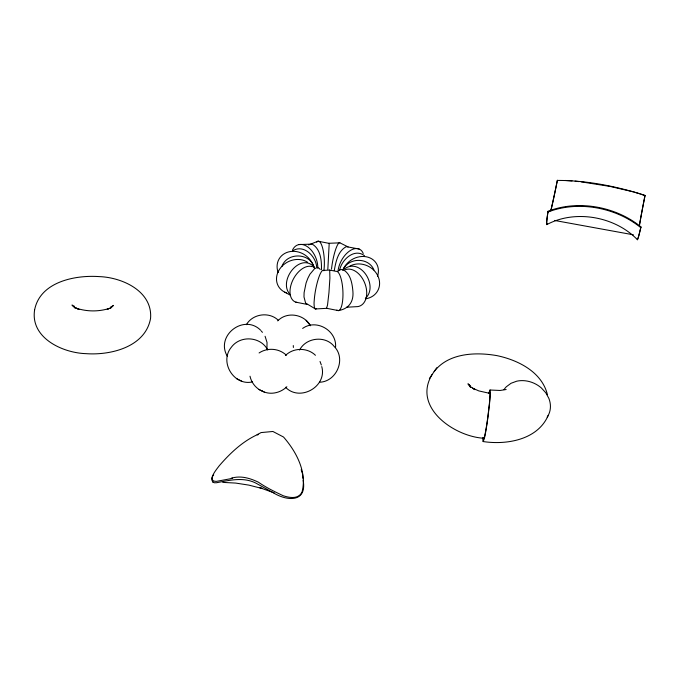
<?xml version="1.0" encoding="UTF-8"?>
<svg xmlns="http://www.w3.org/2000/svg" width="679" height="679" viewBox="0 0 679 679"><rect width="100%" height="100%" fill="white"/><g stroke="black" fill="none" stroke-linecap="round" stroke-linejoin="round"><path stroke-width="1.02" d="M321.439 269.665C321.702 260.753 320.692 249.015 312.153 244.101L298.887 244.584M639.346 225.835A51.307 1.35 -78.6 0 1 643.369 204.014L645.05 195.425C616.922 186.343 586.639 180.334 557.366 180.436L555.6 189.102A53.115 2.02 -79 0 1 550.873 210.677M327.83 269.359L329.196 243.379L317.984 241.206L308.614 244.949M637.394 238.66A52.275 1.375 -78.6 0 0 640.798 227.669L640.942 226.888C615.972 206.526 578.253 199.541 548.046 211.279L547.121 217.518A53.115 2.02 -79 0 0 547.367 223.637M334.263 270.607C335.791 262.009 337.887 251.018 346.315 246.638L359.191 249.049M339.61 270.369C341.299 259.989 354.48 247.682 364.521 255.771M258.02 434.187L257.859 434.908L257.129 434.764C242.182 441.706 229.935 453.394 219.232 465.786C216.974 468.9 206.144 481.318 216.329 481.394L232.235 478.415L232.125 477.991C241.104 475.487 250.195 478.279 258.317 482.149C266.1 487.547 274.698 491.689 283.236 495.746C289.551 497.792 298.463 499.532 302.036 491.961C307.239 472.066 296.29 451.628 283.516 437.021L272.907 431.479L261.05 432.582L257.129 434.764M266.949 349.176L267.025 342.445L265.082 336.266M640.942 226.888L639.66 232.201A51.307 1.35 -78.6 0 1 637.98 238.185M488.812 393.217L489.992 390.009L500.143 390.467L506.152 389.508M432.158 374.477C411.966 407.4 454.599 436.801 484.11 438.261M639.338 225.657A52.275 1.375 -78.6 0 1 644.982 195.628L645.05 195.425M213.69 474.833C210.575 477.744 211.271 483.932 216.559 482.735C230.266 480.112 245.221 476.378 258.147 484.39L272.72 492.402C286.198 501.11 307.256 503.241 303.157 480.214M548.174 415.497C537.666 439.797 506.772 445.135 483.151 441.554A25.666 1.494 -82.6 0 1 482.947 437.446M110.609 308.062L111.483 306.339L110.652 307.833M281.87 266.524C286.945 251.782 310.94 252.647 314.335 268.061M342.785 270.14C348.149 257.434 368.578 256.883 373.934 269.919M246.375 324.689C252.732 313.613 269.47 311.406 278.492 320.471M299.575 350.084C305.94 337.438 325.53 335.205 334.221 346.511C346.434 358.767 336.589 381.827 319.495 382.235M489.245 392.937L489.695 392.25A23.434 1.366 -82.6 0 1 489.287 404.548L487.878 416.6A23.977 1.4 -82.6 0 1 484.492 436.741L483.448 439.313A23.434 1.366 -82.6 0 1 483.244 438.201M434.153 371.566C448.403 352.876 475.843 351.866 497.138 355.669C518.221 360.133 541.91 371.99 547.444 394.703M429.366 378.568L436.758 367.755M483.151 441.554L484.297 438.761A26.26 1.528 -82.6 0 0 488.006 416.685L489.551 403.462A25.675 1.494 -82.6 0 0 489.992 390.009M343.582 269.648C359.463 256.119 379.281 285.732 365.353 298.463M110.881 307.943L113.444 305.389L110.558 307.757L107.257 309.301M277.719 320.895C286.92 311.16 304.243 314.156 310.464 325.759L306.127 320.318M285.486 355.49C293.404 347.461 307.409 347.419 315.446 355.287M286.852 386.733C280.571 392.963 270.098 395.382 262.128 391.036M546.816 224.605C575.291 209.242 615.166 216.559 637.428 239.712M338.456 270.777L340.612 269.563L342.98 269.631C350.644 273.637 352.231 283.542 352.902 291.384C353.81 301.705 348.896 308.843 338.38 310.617L326.828 308.325L315.429 308.962L305.592 303.029L303.997 296.952L304.099 292.657L306.076 283.024L307.816 278.356L309.913 274.24L314.547 268.731L316.762 267.713L318.697 267.959L320.233 269.444M259.098 352.961C267.39 347.393 279.103 348.242 286.334 355.202M302.639 328.432C316.363 318.434 337.268 330.749 335.528 347.555M292.53 250.941C303.326 243.786 315.786 255.941 316.66 266.855M107.358 309.268L109.217 308.427C98.548 311.831 86.802 311.72 76.184 308.139L78.976 309.454L74.86 307.451L71.999 305.015L73.909 306.976M547.877 212.052C578.092 200.305 615.828 207.299 640.798 227.669M231.276 478.356L232.125 477.991M213.087 482.056L212.714 482.039M252.58 381.87C234.026 386.334 219.071 362.111 231.25 347.368C240.128 335.019 260.651 336.394 267.704 349.914M346.536 307.231L357.791 306.602A19.564 13.19 68.1 0 0 365.26 284.45A19.564 13.19 68.1 0 0 345.221 269.741M336.903 310.065A19.683 5.585 87 0 0 342.954 292.802A19.683 5.585 87 0 0 336.054 271.328L329.697 270.089L323.365 270.395A19.699 3.684 -78.9 0 0 318.366 278.772A19.699 3.684 -78.9 0 0 314.411 298.242L314.063 302.461A19.699 3.684 -78.9 0 0 316.473 308.597M328.984 243.294L339.899 242.827L348.106 246.944M565.013 180.461L572.058 180.911M222.763 482.387L235.664 483.075L248.845 485.112L261.873 488.439L259.938 487.734L274.333 492.962M575.096 181.166L579.085 181.616M581.088 181.836L609.657 186.369M490.068 393.438L478.822 390.909L472.576 388.15L474.197 389.169M554.446 220.429L633.422 234.815M295.806 302.155L307.171 304.413M610.625 186.564L632.938 191.741M633.846 191.987L640.068 193.863M641.052 194.211L644.982 195.628M249.999 376.217C251.383 382.6 255.915 388.566 262.077 391.002M236.377 378.551L241.699 381.123M258.971 389.508L264.292 392.08M284.756 292.148L290.179 295.11M475.003 389.678L470.836 386.886L467.967 383.779L470.64 387.454L469.461 384.747L470.046 386.623M329.697 270.089L329.909 278.135L328.95 292.657L327.524 305.058L326.616 308.028M285.545 387.259C299.821 402.163 327.422 386.546 321.753 366.558M260.617 330.215C243.965 313.528 215.184 335.587 227.287 356.178M261.22 330.928L262.425 332.362M289.449 293.718C278.178 279.994 300.89 251.332 314.572 267.526M75.191 308.283L73.977 306.008L74.834 307.748M320.021 361.491L321.345 365.013M301.187 469.715L302.274 473.136M302.944 478.339L302.545 473.993M293.277 345.552L293.396 347.47M547.189 417.101A25.997 21.753 28.2 0 0 548.861 398.386L545.789 392.785L541.316 387.913A25.412 21.27 28.2 0 0 516.702 381.199L511.032 383.279L506.381 386.724A26.006 21.762 28.2 0 0 503.996 389.661M349.49 266.329A19.368 16.992 28.1 0 1 377.728 275.598A19.368 16.992 28.1 0 1 365.599 298.811M342.895 270.064A19.165 16.126 -32.3 0 1 366.159 256.747A19.165 16.126 -32.3 0 1 377.507 276.268M337.981 271.328A18.995 11.119 -62.9 0 1 349.396 251.12A18.995 11.119 -62.9 0 1 363.231 253.471M331.513 269.181A18.902 3.387 -79.1 0 1 335.299 250.526A18.902 3.387 -79.1 0 1 339.899 242.827M316.711 242.191A18.919 5.152 87.3 0 1 322.771 248.624A18.919 5.152 87.3 0 1 323.866 270.785M292.564 249.914A19.029 12.46 69.5 0 1 307.774 246.944A19.029 12.46 69.5 0 1 317.823 268.027M278.169 272.551A19.216 16.695 32.8 0 1 290.349 251.544A19.216 16.695 32.8 0 1 313.622 267.025M286.436 292.87A19.419 16.576 -28.4 0 1 279.807 268.884A19.419 16.576 -28.4 0 1 307.621 262.281M297.36 302.494A19.598 11.857 -61.8 0 1 292.199 281.539A19.598 11.857 -61.8 0 1 312.365 266.728M557.366 180.224A52.13 1.978 -79 0 1 550.779 210.863M546.994 223.671A52.13 1.978 -79 0 1 548.055 211.271M34.578 310.108C30.317 337.93 62.561 352.91 85.927 353.649C110.813 355.499 145.544 346.918 150.577 318.315C152.682 291.164 122.144 277.355 99.185 276.608C74.945 274.859 39.815 281.955 34.578 310.108"/></g></svg>
